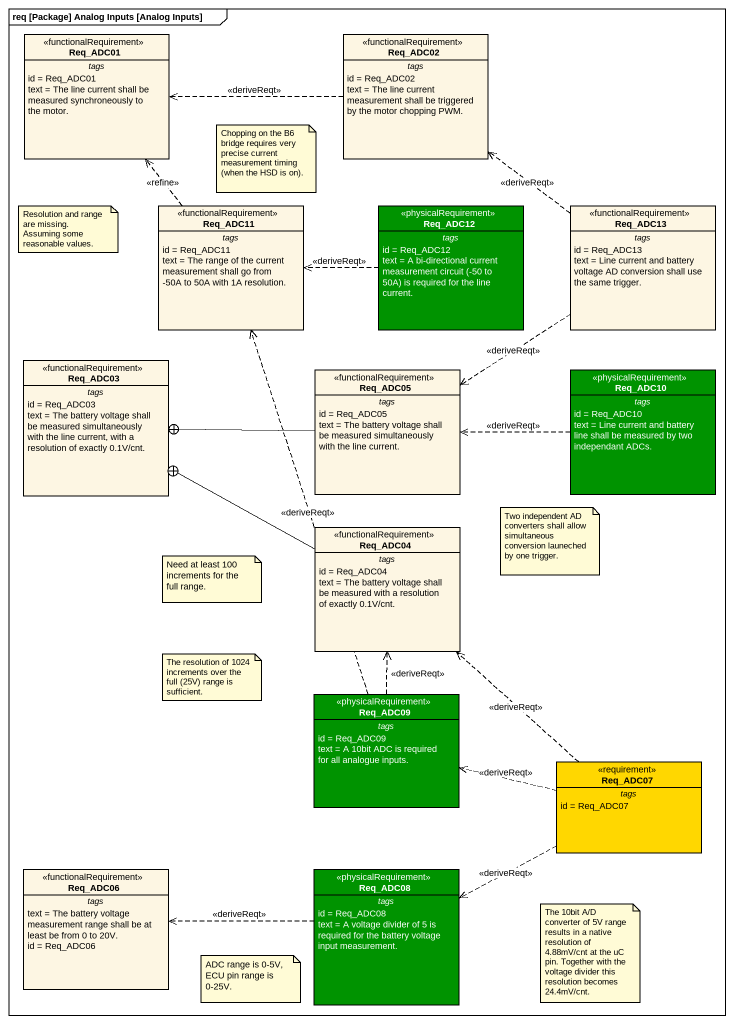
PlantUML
@startuml
mainframe req [Package] Analog Inputs [Analog Inputs]
hide circle
hide empty members
class Req_ADC01 <<functionalRequirement>> {
  -- tags --
  id = Req_ADC01
  text = The line current shall be measured synchroneously to the motor.
}
class Req_ADC02 <<functionalRequirement>> {
  -- tags --
  id = Req_ADC02
  text = The line current measurement shall be triggered by the motor chopping PWM.
}
class Req_ADC11 <<functionalRequirement>> {
  -- tags --
  id = Req_ADC11
  text = The range of the current measurement shall go from -50A to 50A with 1A resolution.
}
class Req_ADC12 <<physicalRequirement>> #009300 {
  -- tags --
  id = Req_ADC12
  {field} text = A bi-directional current measurement circuit (-50 to 50A) is required for the line current.
}
class Req_ADC13 <<functionalRequirement>> {
  -- tags --
  id = Req_ADC13
  text = Line current and battery voltage AD conversion shall use the same trigger.
}
class Req_ADC03 <<functionalRequirement>> {
  -- tags --
  id = Req_ADC03
  text = The battery voltage shall be measured simultaneously with the line current, with a resolution of exactly 0.1V/cnt.
}
class Req_ADC05 <<functionalRequirement>> {
  -- tags --
  id = Req_ADC05
  text = The battery voltage shall be measured simultaneously with the line current.
}
class Req_ADC10 <<physicalRequirement>> #009300 {
  -- tags --
  id = Req_ADC10
  text = Line current and battery line shall be measured by two independant ADCs.
}
class Req_ADC04 <<functionalRequirement>> {
  -- tags --
  id = Req_ADC04
  text = The battery voltage shall be measured with a resolution of exactly 0.1V/cnt.
}
class Req_ADC09 <<physicalRequirement>> #009300 {
  -- tags --
  id = Req_ADC09
  text = A 10bit ADC is required for all analogue inputs.
}
class Req_ADC07 <<requirement>> #FFD700 {
  -- tags --
  id = Req_ADC07
}
class Req_ADC06 <<functionalRequirement>> {
  -- tags --
  text = The battery voltage measurement range shall be at least be from 0 to 20V.
  id = Req_ADC06
}
class Req_ADC08 <<physicalRequirement>> #009300 {
  -- tags --
  id = Req_ADC08
  text = A voltage divider of 5 is required for the battery voltage input measurement.
}
Req_ADC02 .left.> Req_ADC01 : <<deriveReqt>>
Req_ADC11 .up.> Req_ADC01 : <<refine>>
Req_ADC12 .left.> Req_ADC11 : <<deriveReqt>>
Req_ADC13 .up.> Req_ADC02 : <<deriveReqt>>
Req_ADC13 ..> Req_ADC05 : <<deriveReqt>>
Req_ADC05 -left-+ Req_ADC03
Req_ADC10 .left.> Req_ADC05 : <<deriveReqt>>
Req_ADC04 -left-+ Req_ADC03
Req_ADC09 .up.> Req_ADC11 : <<deriveReqt>>
Req_ADC09 .up.> Req_ADC04 : <<deriveReqt>>
Req_ADC07 .up.> Req_ADC04 : <<deriveReqt>>
Req_ADC07 .left.> Req_ADC09 : <<deriveReqt>>
Req_ADC07 .left.> Req_ADC08 : <<deriveReqt>>
Req_ADC08 .left.> Req_ADC06 : <<deriveReqt>>
note as N1
  Chopping on the B6 bridge requires very precise current measurement timing (when the HSD is on).
end note
note as N2
  Resolution and range are missing. Assuming some reasonable values.
end note
note as N3
  Two independent AD converters shall allow simultaneous conversion launeched by one trigger.
end note
note as N4
  Need at least 100 increments for the full range.
end note
note as N5
  The resolution of 1024 increments over the full (25V) range is sufficient.
end note
note as N6
  The 10bit A/D converter of 5V range results in a native resolution of 4.88mV/cnt at the uC pin. Together with the voltage divider this resolution becomes 24.4mV/cnt.
end note
note as N7
  ADC range is 0-5V, ECU pin range is 0-25V.
end note
@enduml
